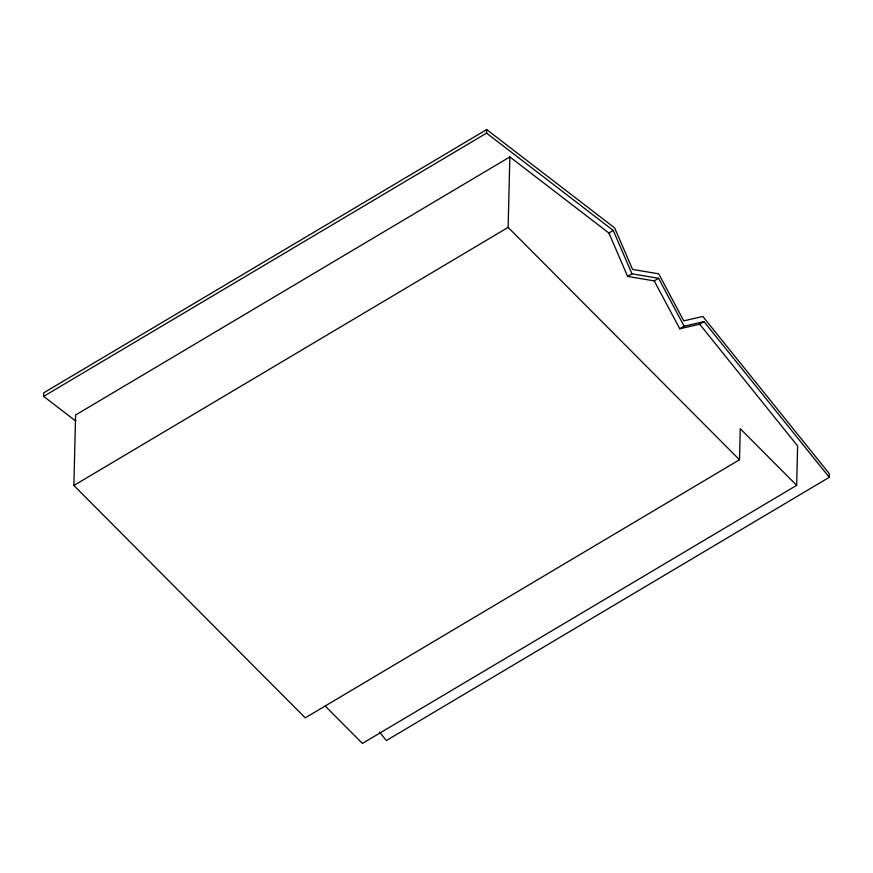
<?xml version="1.0" encoding="UTF-8"?>
<svg xmlns="http://www.w3.org/2000/svg" width="873" height="873" viewBox="0 0 873 873"><rect width="100%" height="100%" fill="white"/><g stroke="black" fill="none" stroke-linecap="round" stroke-linejoin="round"><path stroke-width="1.31" d="M75.853 421.124L43.65 396.386L43.737 392.817L486.665 129.575L614.636 227.875L632.565 269.43L658.689 273.827L683.766 320.86L702.83 316.452L829.35 473.744L829.263 477.302L386.335 740.555L379.515 732.087M325.127 705.984L362.415 743.425L796.656 485.344L740.249 428.687L739.496 459.765L305.244 717.857L73.878 485.486L75.602 415.013L509.854 156.933L608.918 233.036L627.632 276.414L654.237 280.888L658.58 278.301L684.126 326.196L704.009 321.602L829.263 477.302M658.58 278.301L631.976 273.827L613.261 230.45L486.577 133.132L486.665 129.575M739.496 459.765L508.13 227.395L509.854 156.933M796.656 485.344L797.616 445.95L699.677 324.189L679.783 328.783L654.237 280.888M43.65 396.386L486.577 133.132M73.878 485.486L508.13 227.395M608.918 233.036L613.261 230.45M627.632 276.414L631.976 273.827M679.783 328.783L684.126 326.196M699.677 324.189L704.009 321.602"/></g></svg>
